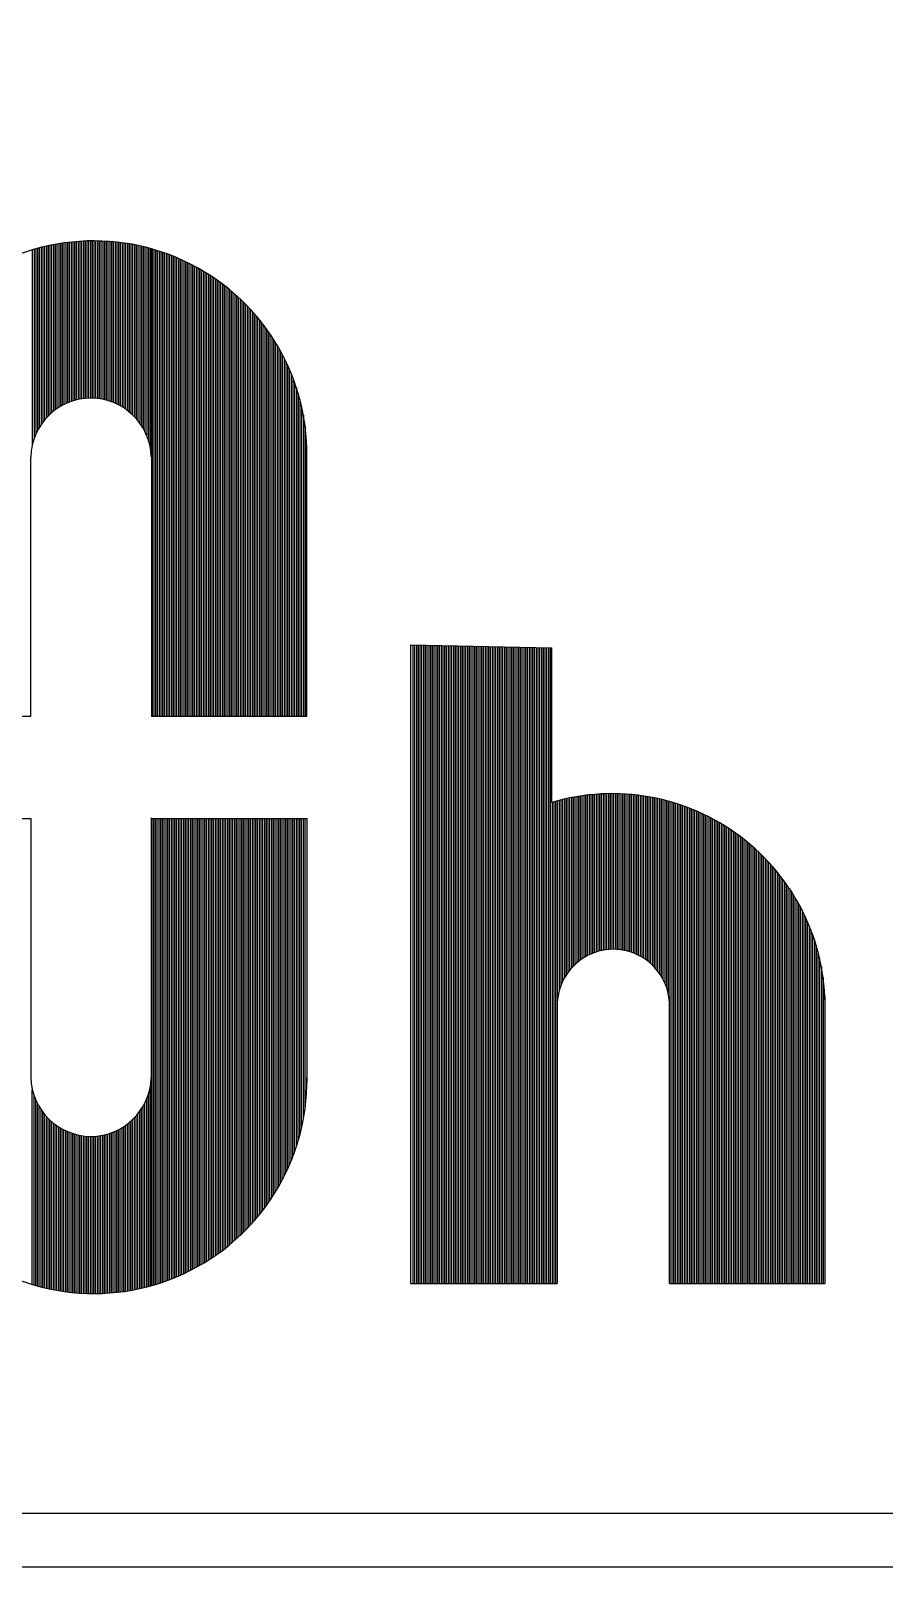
# Model space of a CAD drawing. Header units: millimetres. Extents: x 32 to 871, y 30 to 611.
# Drawn here: x 714.35 to 719.06, y 318.39 to 326.88 of the extents above; entities that cross this region are included whole.
import ezdxf

# ---------------------------------------------------------------- set-up
doc = ezdxf.new("R2010")
doc.units = ezdxf.units.MM
doc.layers.add('70', color=7, linetype='Continuous')

# ---------------------------------------------------------------- blocks, each defined once
blk = doc.blocks.new('abcd')
at = {"color": 20}
for p, q in [((7406.35, 916.53), (7406.35, 821.33)), ((7407.35, 916.73), (7407.35, 822.16)), ((7408.35, 916.92), (7408.35, 822.93)), ((7409.35, 917.1), (7409.35, 823.64)), ((7410.35, 917.27), (7410.35, 824.3)), ((7411.35, 917.43), (7411.35, 824.91)), ((7411.35, 917.43), (7411.35, 824.91)), ((7412.35, 917.59), (7412.35, 825.48)), ((7412.35, 917.59), (7412.35, 825.48)), ((7413.35, 917.74), (7413.35, 826)), ((7414.35, 917.87), (7414.35, 826.48)), ((7415.35, 918), (7415.35, 826.92)), ((7416.35, 918.12), (7416.35, 827.33)), ((7417.35, 918.23), (7417.35, 827.69)), ((7418.35, 918.34), (7418.35, 828.03)), ((7419.35, 918.43), (7419.35, 828.33)), ((7420.35, 918.52), (7420.35, 828.59)), ((7421.35, 918.6), (7421.35, 828.83)), ((7422.35, 918.67), (7422.35, 829.03)), ((7423.35, 918.73), (7423.35, 829.21)), ((7424.35, 918.78), (7424.35, 829.35)), ((7425.35, 918.83), (7425.35, 829.46)), ((7426.35, 918.87), (7426.35, 829.55)), ((7427.35, 918.89), (7427.35, 829.6)), ((7428.35, 918.91), (7428.35, 829.62)), ((7429.35, 918.93), (7429.35, 829.62)), ((7430.35, 918.93), (7430.35, 829.58)), ((7431.35, 918.93), (7431.35, 829.52)), ((7432.35, 918.91), (7432.35, 829.43)), ((7433.35, 918.89), (7433.35, 829.31)), ((7433.35, 918.89), (7433.35, 829.31)), ((7434.35, 918.86), (7434.35, 829.15)), ((7434.35, 918.86), (7434.35, 829.15)), ((7435.35, 918.83), (7435.35, 828.97)), ((7436.35, 918.78), (7436.35, 828.75)), ((7437.35, 918.73), (7437.35, 828.51)), ((7438.35, 918.66), (7438.35, 828.23)), ((7439.35, 918.59), (7439.35, 827.92)), ((7440.35, 918.51), (7440.35, 827.57)), ((7441.35, 918.43), (7441.35, 827.19)), ((7442.35, 918.33), (7442.35, 826.78)), ((7443.35, 918.23), (7443.35, 826.32)), ((7444.35, 918.11), (7444.35, 825.83)), ((7445.35, 917.99), (7445.35, 825.29)), ((7446.35, 917.86), (7446.35, 824.71)), ((7447.35, 917.73), (7447.35, 824.09)), ((7448.35, 917.58), (7448.35, 823.41)), ((7449.35, 917.42), (7449.35, 822.68)), ((7450.35, 917.26), (7450.35, 821.89)), ((7451.35, 917.09), (7451.35, 821.04)), ((7452.35, 916.91), (7452.35, 820.12)), ((7453.35, 916.72), (7453.35, 819.12)), ((7454.35, 916.52), (7454.35, 818.04)), ((7395.35, 913.77), (7395.35, 803.15)), ((7396.35, 914.07), (7396.35, 806.61)), ((7397.35, 914.35), (7397.35, 809.16)), ((7398.35, 914.63), (7398.35, 811.25)), ((7399.35, 914.9), (7399.35, 813.03)), ((7400.35, 915.16), (7400.35, 814.6)), ((7401.35, 915.41), (7401.35, 816)), ((7402.35, 915.65), (7402.35, 817.26)), ((7403.35, 915.89), (7403.35, 818.41)), ((7404.35, 916.11), (7404.35, 819.47)), ((7405.35, 916.33), (7405.35, 820.44)), ((7455.35, 916.31), (7455.35, 816.85)), ((7456.35, 916.1), (7456.35, 815.54)), ((7457.35, 915.87), (7457.35, 814.09)), ((7458.35, 915.64), (7458.35, 812.46)), ((7459.35, 915.4), (7459.35, 810.59)), ((7460.35, 915.15), (7460.35, 808.37)), ((7461.35, 914.88), (7461.35, 805.6)), ((7462.35, 914.62), (7462.35, 801.53)), ((7462.97, 914.44), (7462.97, 648.77)), ((7463.35, 914.34), (7463.35, 649)), ((7464.35, 914.05), (7464.35, 649)), ((7465.35, 913.75), (7465.35, 649)), ((7466.35, 913.44), (7466.35, 649)), ((7467.35, 913.13), (7467.35, 649)), ((7468.35, 912.8), (7468.35, 649)), ((7469.35, 912.46), (7469.35, 649)), ((7470.35, 912.12), (7470.35, 649)), ((7471.35, 911.76), (7471.35, 649)), ((7472.35, 911.4), (7472.35, 649)), ((7473.35, 911.02), (7473.35, 649)), ((7474.35, 910.64), (7474.35, 649)), ((7475.35, 910.24), (7475.35, 649)), ((7476.35, 909.84), (7476.35, 649)), ((7477.35, 909.42), (7477.35, 649)), ((7478.35, 908.99), (7478.35, 649)), ((7479.35, 908.55), (7479.35, 649)), ((7480.35, 908.11), (7480.35, 649)), ((7481.35, 907.65), (7481.35, 649)), ((7482.35, 907.18), (7482.35, 649)), ((7483.35, 906.69), (7483.35, 649)), ((7484.35, 906.2), (7484.35, 649)), ((7485.35, 905.7), (7485.35, 649)), ((7486.35, 905.18), (7486.35, 649)), ((7487.35, 904.65), (7487.35, 649)), ((7488.35, 904.11), (7488.35, 649)), ((7489.35, 903.56), (7489.35, 649)), ((7490.35, 902.99), (7490.35, 649)), ((7491.35, 902.42), (7491.35, 649)), ((7492.35, 901.83), (7492.35, 649)), ((7493.35, 901.22), (7493.35, 649)), ((7494.35, 900.61), (7494.35, 649)), ((7495.35, 899.98), (7495.35, 649)), ((7496.35, 899.33), (7496.35, 649)), ((7497.35, 898.67), (7497.35, 649)), ((7498.35, 898), (7498.35, 649)), ((7499.35, 897.32), (7499.35, 649)), ((7500.35, 896.61), (7500.35, 649)), ((7501.35, 895.9), (7501.35, 649)), ((7502.35, 895.16), (7502.35, 649)), ((7503.35, 894.42), (7503.35, 649)), ((7504.35, 893.65), (7504.35, 649)), ((7505.35, 892.87), (7505.35, 649)), ((7506.35, 892.07), (7506.35, 649)), ((7507.35, 891.25), (7507.35, 649)), ((7508.35, 890.42), (7508.35, 649)), ((7509.35, 889.57), (7509.35, 649)), ((7510.35, 888.7), (7510.35, 649)), ((7511.35, 887.8), (7511.35, 649)), ((7512.35, 886.89), (7512.35, 649)), ((7513.35, 885.96), (7513.35, 649)), ((7513.35, 885.96), (7513.35, 649)), ((7514.35, 885.01), (7514.35, 649)), ((7514.35, 885.01), (7514.35, 649)), ((7515.35, 884.03), (7515.35, 649)), ((7516.35, 883.03), (7516.35, 649)), ((7517.35, 882.01), (7517.35, 649)), ((7518.35, 880.96), (7518.35, 649)), ((7519.35, 879.89), (7519.35, 649)), ((7520.35, 878.79), (7520.35, 649)), ((7521.35, 877.66), (7521.35, 649)), ((7522.35, 876.51), (7522.35, 649)), ((7523.35, 875.32), (7523.35, 649)), ((7524.35, 874.11), (7524.35, 649)), ((7525.35, 872.86), (7525.35, 649)), ((7526.35, 871.57), (7526.35, 649)), ((7527.35, 870.25), (7527.35, 649)), ((7528.35, 868.89), (7528.35, 649)), ((7529.35, 867.49), (7529.35, 649)), ((7530.35, 866.04), (7530.35, 649)), ((7531.35, 864.55), (7531.35, 649)), ((7532.35, 863.01), (7532.35, 649)), ((7533.35, 861.41), (7533.35, 649)), ((7534.35, 859.76), (7534.35, 649)), ((7535.35, 858.05), (7535.35, 649)), ((7535.35, 858.05), (7535.35, 649)), ((7536.35, 856.27), (7536.35, 649)), ((7536.35, 856.27), (7536.35, 649)), ((7537.35, 854.41), (7537.35, 649)), ((7538.35, 852.48), (7538.35, 649)), ((7539.35, 850.45), (7539.35, 649)), ((7540.35, 848.33), (7540.35, 649)), ((7541.35, 846.08), (7541.35, 649)), ((7542.35, 843.71), (7542.35, 649)), ((7543.35, 841.19), (7543.35, 649)), ((7544.35, 838.48), (7544.35, 649)), ((7545.35, 835.55), (7545.35, 649)), ((7546.35, 832.35), (7546.35, 649)), ((7547.35, 828.78), (7547.35, 649)), ((7548.35, 824.71), (7548.35, 649)), ((7549.35, 819.85), (7549.35, 649)), ((7550.35, 813.48), (7550.35, 649)), ((7394.47, 649), (7394.47, 796.08)), ((7551.35, 649), (7551.35, 799.35)), ((7304.59, 649), (7394.47, 649)), ((7462.97, 649), (7551.35, 649))]:
    blk.add_line(p, q, dxfattribs=at)
at = {"color": 5}
for p, q in [((7610.24, 689.4), (7610.24, 326.61)), ((7610.24, 689.4), (7690.32, 687.76)), ((7611.51, 689.37), (7611.51, 326.69)), ((7612.51, 689.35), (7612.51, 326.69)), ((7613.51, 689.33), (7613.51, 326.69)), ((7614.51, 689.31), (7614.51, 326.69)), ((7615.51, 689.29), (7615.51, 326.61)), ((7616.51, 689.27), (7616.51, 326.61)), ((7617.51, 689.25), (7617.51, 326.61)), ((7618.51, 689.23), (7618.51, 326.61)), ((7619.51, 689.21), (7619.51, 326.61)), ((7620.51, 689.19), (7620.51, 326.61)), ((7621.51, 689.17), (7621.51, 326.61)), ((7622.51, 689.15), (7622.51, 326.61)), ((7623.51, 689.13), (7623.51, 326.61)), ((7624.51, 689.11), (7624.51, 326.61)), ((7625.51, 689.09), (7625.51, 326.61)), ((7626.51, 689.07), (7626.51, 326.61)), ((7627.51, 689.05), (7627.51, 326.61)), ((7628.51, 689.03), (7628.51, 326.61)), ((7629.51, 689.01), (7629.51, 326.61)), ((7630.51, 688.99), (7630.51, 326.61)), ((7631.51, 688.97), (7631.51, 326.61)), ((7632.51, 688.94), (7632.51, 326.61)), ((7633.51, 688.92), (7633.51, 326.61)), ((7634.51, 688.9), (7634.51, 326.61)), ((7635.51, 688.88), (7635.51, 326.61)), ((7636.51, 688.86), (7636.51, 326.61)), ((7637.51, 688.84), (7637.51, 326.61)), ((7638.51, 688.82), (7638.51, 326.61)), ((7639.51, 688.8), (7639.51, 326.61)), ((7640.51, 688.78), (7640.51, 326.61)), ((7641.51, 688.76), (7641.51, 326.61)), ((7642.51, 688.74), (7642.51, 326.61)), ((7643.51, 688.72), (7643.51, 326.61)), ((7644.51, 688.7), (7644.51, 326.61)), ((7645.51, 688.68), (7645.51, 326.61)), ((7646.51, 688.66), (7646.51, 326.61)), ((7647.51, 688.64), (7647.51, 326.61)), ((7648.51, 688.62), (7648.51, 326.61)), ((7649.51, 688.6), (7649.51, 326.61)), ((7650.51, 688.58), (7650.51, 326.61)), ((7651.51, 688.56), (7651.51, 326.61)), ((7652.51, 688.54), (7652.51, 326.61)), ((7653.51, 688.52), (7653.51, 326.61)), ((7654.51, 688.5), (7654.51, 326.61)), ((7655.51, 688.48), (7655.51, 326.61)), ((7656.51, 688.45), (7656.51, 326.61)), ((7656.51, 688.45), (7656.51, 326.61)), ((7657.51, 688.43), (7657.51, 326.61)), ((7657.51, 688.43), (7657.51, 326.61)), ((7658.51, 688.41), (7658.51, 326.61)), ((7659.51, 688.39), (7659.51, 326.61)), ((7660.51, 688.37), (7660.51, 326.61)), ((7661.51, 688.35), (7661.51, 326.61)), ((7662.51, 688.33), (7662.51, 326.61)), ((7663.51, 688.31), (7663.51, 326.61)), ((7664.51, 688.29), (7664.51, 326.61)), ((7665.51, 688.27), (7665.51, 326.61)), ((7666.51, 688.25), (7666.51, 326.61)), ((7667.51, 688.23), (7667.51, 326.61)), ((7668.51, 688.21), (7668.51, 326.61)), ((7669.51, 688.19), (7669.51, 326.61)), ((7670.51, 688.17), (7670.51, 326.61)), ((7671.51, 688.15), (7671.51, 326.61)), ((7672.51, 688.13), (7672.51, 326.61)), ((7673.51, 688.11), (7673.51, 326.61)), ((7674.51, 688.09), (7674.51, 326.61)), ((7675.51, 688.07), (7675.51, 326.61)), ((7676.51, 688.05), (7676.51, 326.61)), ((7677.51, 688.03), (7677.51, 326.61)), ((7678.51, 688.01), (7678.51, 326.61)), ((7678.51, 688.01), (7678.51, 326.61)), ((7679.51, 687.99), (7679.51, 326.61)), ((7679.51, 687.99), (7679.51, 326.61)), ((7680.51, 687.97), (7680.51, 326.61)), ((7681.51, 687.94), (7681.51, 326.61)), ((7682.51, 687.92), (7682.51, 326.61)), ((7683.51, 687.9), (7683.51, 326.61)), ((7684.51, 687.88), (7684.51, 326.61)), ((7685.51, 687.86), (7685.51, 326.61)), ((7686.51, 687.84), (7686.51, 326.61)), ((7687.51, 687.82), (7687.51, 326.61)), ((7688.51, 687.8), (7688.51, 326.61)), ((7689.57, 687.78), (7689.57, 326.61)), ((7690.32, 599.97), (7690.32, 687.76)), ((7690.32, 687.76), (7690.32, 599.97)), ((7699.57, 602.31), (7699.57, 503.32)), ((7700.57, 602.52), (7700.57, 504.63)), ((7701.57, 602.72), (7701.57, 505.81)), ((7702.57, 602.91), (7702.57, 506.88)), ((7703.57, 603.09), (7703.57, 507.87)), ((7704.57, 603.26), (7704.57, 508.77)), ((7705.57, 603.43), (7705.57, 509.59)), ((7706.57, 603.58), (7706.57, 510.36)), ((7707.57, 603.73), (7707.57, 511.06)), ((7708.57, 603.87), (7708.57, 511.71)), ((7709.57, 604), (7709.57, 512.3)), ((7710.57, 604.12), (7710.57, 512.85)), ((7711.57, 604.23), (7711.57, 513.36)), ((7712.57, 604.34), (7712.57, 513.82)), ((7713.57, 604.43), (7713.57, 514.24)), ((7714.57, 604.52), (7714.57, 514.62)), ((7715.57, 604.6), (7715.57, 514.96)), ((7716.57, 604.67), (7716.57, 515.26)), ((7717.57, 604.74), (7717.57, 515.54)), ((7718.57, 604.79), (7718.57, 515.77)), ((7719.57, 604.84), (7719.57, 515.98)), ((7720.57, 604.88), (7720.57, 516.15)), ((7721.57, 604.91), (7721.57, 516.28)), ((7722.57, 604.93), (7722.57, 516.39)), ((7723.57, 604.94), (7723.57, 516.46)), ((7724.57, 604.95), (7724.57, 516.5)), ((7725.57, 604.94), (7725.57, 516.52)), ((7726.57, 604.93), (7726.57, 516.49)), ((7727.57, 604.91), (7727.57, 516.44)), ((7728.57, 604.88), (7728.57, 516.36)), ((7729.57, 604.85), (7729.57, 516.24)), ((7730.57, 604.8), (7730.57, 516.1)), ((7730.57, 604.8), (7730.57, 516.1)), ((7731.57, 604.75), (7731.57, 515.92)), ((7731.57, 604.75), (7731.57, 515.92)), ((7732.57, 604.69), (7732.57, 515.7)), ((7733.57, 604.62), (7733.57, 515.46)), ((7734.57, 604.54), (7734.57, 515.17)), ((7735.57, 604.45), (7735.57, 514.86)), ((7736.57, 604.36), (7736.57, 514.5)), ((7737.57, 604.26), (7737.57, 514.11)), ((7738.57, 604.14), (7738.57, 513.68)), ((7739.57, 604.03), (7739.57, 513.21)), ((7740.57, 603.9), (7740.57, 512.69)), ((7741.57, 603.76), (7741.57, 512.13)), ((7742.57, 603.61), (7742.57, 511.51)), ((7743.57, 603.46), (7743.57, 510.85)), ((7744.57, 603.3), (7744.57, 510.13)), ((7745.57, 603.13), (7745.57, 509.35)), ((7746.57, 602.95), (7746.57, 508.5)), ((7747.57, 602.76), (7747.57, 507.57)), ((7748.57, 602.56), (7748.57, 506.56)), ((7749.57, 602.36), (7749.57, 505.46)), ((7690.57, 600.04), (7690.57, 326.61)), ((7691.57, 600.33), (7691.57, 326.61)), ((7692.57, 600.61), (7692.57, 326.61)), ((7693.57, 600.88), (7693.57, 326.61)), ((7694.57, 601.14), (7694.57, 492.78)), ((7695.57, 601.39), (7695.57, 495.9)), ((7696.57, 601.64), (7696.57, 498.25)), ((7697.57, 601.87), (7697.57, 500.19)), ((7698.57, 602.1), (7698.57, 501.86)), ((7750.57, 602.14), (7750.57, 504.24)), ((7751.57, 601.92), (7751.57, 502.89)), ((7752.57, 601.69), (7752.57, 501.37)), ((7752.57, 601.69), (7752.57, 501.37)), ((7753.57, 601.45), (7753.57, 499.63)), ((7753.57, 601.45), (7753.57, 499.63)), ((7754.57, 601.19), (7754.57, 497.58)), ((7755.57, 600.94), (7755.57, 495.05)), ((7756.57, 600.67), (7756.57, 491.52)), ((7757.57, 600.39), (7757.57, 326.61)), ((7758.57, 600.1), (7758.57, 326.61)), ((7759.57, 599.81), (7759.57, 326.61)), ((7760.57, 599.5), (7760.57, 326.61)), ((7761.57, 599.18), (7761.57, 326.61)), ((7762.57, 598.86), (7762.57, 326.61)), ((7763.57, 598.53), (7763.57, 326.61)), ((7764.57, 598.18), (7764.57, 326.61)), ((7765.57, 597.83), (7765.57, 326.61)), ((7766.57, 597.46), (7766.57, 326.61)), ((7767.57, 597.09), (7767.57, 326.61)), ((7768.57, 596.71), (7768.57, 326.61)), ((7769.57, 596.31), (7769.57, 326.61)), ((7770.57, 595.91), (7770.57, 326.61)), ((7771.57, 595.49), (7771.57, 326.61)), ((7772.57, 595.07), (7772.57, 326.61)), ((7773.57, 594.63), (7773.57, 326.61)), ((7774.57, 594.18), (7774.57, 326.61)), ((7775.57, 593.72), (7775.57, 326.61)), ((7304.59, 590.89), (7394.47, 590.89)), ((7394.47, 590.89), (7394.47, 443.81)), ((7462.97, 325.45), (7462.97, 591.13)), ((7462.97, 590.89), (7551.35, 590.89)), ((7463.35, 325.56), (7463.35, 590.89)), ((7464.35, 325.84), (7464.35, 590.89)), ((7465.35, 326.14), (7465.35, 590.89)), ((7466.35, 326.45), (7466.35, 590.89)), ((7467.35, 326.77), (7467.35, 590.89)), ((7468.35, 327.09), (7468.35, 590.89)), ((7469.35, 327.43), (7469.35, 590.89)), ((7470.35, 327.77), (7470.35, 590.89)), ((7471.35, 328.13), (7471.35, 590.89)), ((7472.35, 328.49), (7472.35, 590.89)), ((7473.35, 328.87), (7473.35, 590.89)), ((7474.35, 329.26), (7474.35, 590.89)), ((7475.35, 329.65), (7475.35, 590.89)), ((7476.35, 330.06), (7476.35, 590.89)), ((7477.35, 330.47), (7477.35, 590.89)), ((7478.35, 330.9), (7478.35, 590.89)), ((7479.35, 331.34), (7479.35, 590.89)), ((7480.35, 331.79), (7480.35, 590.89)), ((7481.35, 332.25), (7481.35, 590.89)), ((7482.35, 332.72), (7482.35, 590.89)), ((7483.35, 333.2), (7483.35, 590.89)), ((7484.35, 333.69), (7484.35, 590.89)), ((7485.35, 334.2), (7485.35, 590.89)), ((7486.35, 334.71), (7486.35, 590.89)), ((7487.35, 335.24), (7487.35, 590.89)), ((7488.35, 335.78), (7488.35, 590.89)), ((7489.35, 336.33), (7489.35, 590.89)), ((7490.35, 336.9), (7490.35, 590.89)), ((7491.35, 337.48), (7491.35, 590.89)), ((7492.35, 338.07), (7492.35, 590.89)), ((7493.35, 338.67), (7493.35, 590.89)), ((7494.35, 339.29), (7494.35, 590.89)), ((7495.35, 339.92), (7495.35, 590.89)), ((7496.35, 340.56), (7496.35, 590.89)), ((7497.35, 341.22), (7497.35, 590.89)), ((7498.35, 341.89), (7498.35, 590.89)), ((7499.35, 342.58), (7499.35, 590.89)), ((7500.35, 343.28), (7500.35, 590.89)), ((7501.35, 344), (7501.35, 590.89)), ((7502.35, 344.73), (7502.35, 590.89)), ((7503.35, 345.48), (7503.35, 590.89)), ((7504.35, 346.24), (7504.35, 590.89)), ((7505.35, 347.02), (7505.35, 590.89)), ((7506.35, 347.82), (7506.35, 590.89)), ((7507.35, 348.64), (7507.35, 590.89)), ((7508.35, 349.47), (7508.35, 590.89)), ((7509.35, 350.32), (7509.35, 590.89)), ((7510.35, 351.2), (7510.35, 590.89)), ((7511.35, 352.09), (7511.35, 590.89)), ((7512.35, 353), (7512.35, 590.89)), ((7513.35, 353.93), (7513.35, 590.89)), ((7513.35, 353.93), (7513.35, 590.89)), ((7514.35, 354.88), (7514.35, 590.89)), ((7514.35, 354.88), (7514.35, 590.89)), ((7515.35, 355.86), (7515.35, 590.89)), ((7516.35, 356.86), (7516.35, 590.89)), ((7517.35, 357.88), (7517.35, 590.89)), ((7518.35, 358.93), (7518.35, 590.89)), ((7519.35, 360), (7519.35, 590.89)), ((7520.35, 361.1), (7520.35, 590.89)), ((7521.35, 362.23), (7521.35, 590.89)), ((7522.35, 363.38), (7522.35, 590.89)), ((7523.35, 364.57), (7523.35, 590.89)), ((7524.35, 365.79), (7524.35, 590.89)), ((7525.35, 367.04), (7525.35, 590.89)), ((7526.35, 368.32), (7526.35, 590.89)), ((7527.35, 369.64), (7527.35, 590.89)), ((7528.35, 371.01), (7528.35, 590.89)), ((7529.35, 372.41), (7529.35, 590.89)), ((7530.35, 373.85), (7530.35, 590.89)), ((7531.35, 375.34), (7531.35, 590.89)), ((7532.35, 376.88), (7532.35, 590.89)), ((7533.35, 378.48), (7533.35, 590.89)), ((7534.35, 380.13), (7534.35, 590.89)), ((7535.35, 381.84), (7535.35, 590.89)), ((7535.35, 381.84), (7535.35, 590.89)), ((7536.35, 383.62), (7536.35, 590.89)), ((7536.35, 383.62), (7536.35, 590.89)), ((7537.35, 385.48), (7537.35, 590.89)), ((7538.35, 387.41), (7538.35, 590.89)), ((7539.35, 389.44), (7539.35, 590.89)), ((7540.35, 391.57), (7540.35, 590.89)), ((7541.35, 393.81), (7541.35, 590.89)), ((7542.35, 396.18), (7542.35, 590.89)), ((7543.35, 398.71), (7543.35, 590.89)), ((7544.35, 401.41), (7544.35, 590.89)), ((7545.35, 404.34), (7545.35, 590.89)), ((7546.35, 407.54), (7546.35, 590.89)), ((7547.35, 411.11), (7547.35, 590.89)), ((7548.35, 415.18), (7548.35, 590.89)), ((7549.35, 420.04), (7549.35, 590.89)), ((7550.35, 426.41), (7550.35, 590.89)), ((7551.35, 590.89), (7551.35, 440.55)), ((7776.57, 593.26), (7776.57, 326.61)), ((7777.57, 592.78), (7777.57, 326.61)), ((7778.57, 592.28), (7778.57, 326.61)), ((7779.57, 591.78), (7779.57, 326.61)), ((7780.57, 591.27), (7780.57, 326.61)), ((7781.57, 590.74), (7781.57, 326.61)), ((7782.57, 590.2), (7782.57, 326.61)), ((7783.57, 589.65), (7783.57, 326.61)), ((7784.57, 589.09), (7784.57, 326.61)), ((7785.57, 588.51), (7785.57, 326.61)), ((7786.57, 587.92), (7786.57, 326.61)), ((7787.57, 587.32), (7787.57, 326.61)), ((7788.57, 586.71), (7788.57, 326.61)), ((7789.57, 586.08), (7789.57, 326.61)), ((7790.57, 585.44), (7790.57, 326.61)), ((7791.57, 584.78), (7791.57, 326.61)), ((7792.57, 584.11), (7792.57, 326.61)), ((7793.57, 583.42), (7793.57, 326.61)), ((7794.57, 582.72), (7794.57, 326.61)), ((7795.57, 582.01), (7795.57, 326.61)), ((7796.57, 581.28), (7796.57, 326.61)), ((7797.57, 580.53), (7797.57, 326.61)), ((7798.57, 579.77), (7798.57, 326.61)), ((7799.57, 578.99), (7799.57, 326.61)), ((7800.57, 578.19), (7800.57, 326.61)), ((7801.57, 577.38), (7801.57, 326.61)), ((7802.57, 576.55), (7802.57, 326.61)), ((7803.57, 575.7), (7803.57, 326.61)), ((7804.57, 574.83), (7804.57, 326.61)), ((7805.57, 573.94), (7805.57, 326.61)), ((7806.57, 573.03), (7806.57, 326.61)), ((7807.57, 572.1), (7807.57, 326.61)), ((7808.57, 571.15), (7808.57, 326.61)), ((7808.57, 571.15), (7808.57, 326.61)), ((7809.57, 570.18), (7809.57, 326.61)), ((7809.57, 570.18), (7809.57, 326.61)), ((7810.57, 569.18), (7810.57, 326.61)), ((7811.57, 568.17), (7811.57, 326.61)), ((7812.57, 567.12), (7812.57, 326.61)), ((7813.57, 566.05), (7813.57, 326.61)), ((7814.57, 564.96), (7814.57, 326.61)), ((7815.57, 563.83), (7815.57, 326.61)), ((7816.57, 562.68), (7816.57, 326.61)), ((7817.57, 561.5), (7817.57, 326.61)), ((7818.57, 560.29), (7818.57, 326.61)), ((7819.57, 559.04), (7819.57, 326.61)), ((7820.57, 557.76), (7820.57, 326.61)), ((7821.57, 556.44), (7821.57, 326.61)), ((7822.57, 555.09), (7822.57, 326.61)), ((7823.57, 553.69), (7823.57, 326.61)), ((7824.57, 552.25), (7824.57, 326.61)), ((7825.57, 550.77), (7825.57, 326.61)), ((7826.57, 549.23), (7826.57, 326.61)), ((7827.57, 547.65), (7827.57, 326.61)), ((7828.57, 546), (7828.57, 326.61)), ((7829.57, 544.3), (7829.57, 326.61)), ((7830.57, 542.53), (7830.57, 326.61)), ((7830.57, 542.53), (7830.57, 326.61)), ((7831.57, 540.69), (7831.57, 326.61)), ((7831.57, 540.69), (7831.57, 326.61)), ((7832.57, 538.76), (7832.57, 326.61)), ((7833.57, 536.75), (7833.57, 326.61)), ((7834.57, 534.64), (7834.57, 326.61)), ((7835.57, 532.41), (7835.57, 326.61)), ((7836.57, 530.06), (7836.57, 326.61)), ((7837.57, 527.55), (7837.57, 326.61)), ((7838.57, 524.87), (7838.57, 326.61)), ((7839.57, 521.98), (7839.57, 326.61)), ((7840.57, 518.82), (7840.57, 326.61)), ((7841.57, 515.31), (7841.57, 326.61)), ((7842.57, 511.32), (7842.57, 326.61)), ((7843.57, 506.59), (7843.57, 326.61)), ((7844.57, 500.51), (7844.57, 326.61)), ((7845.57, 489.82), (7845.57, 326.61)), ((7757.32, 326.61), (7757.32, 485.13)), ((7395.35, 326.12), (7395.35, 436.74)), ((7462.35, 325.28), (7462.35, 438.36)), ((7396.35, 325.83), (7396.35, 433.28)), ((7397.35, 325.54), (7397.35, 430.73)), ((7398.35, 325.26), (7398.35, 428.65)), ((7459.35, 324.5), (7459.35, 429.3)), ((7460.35, 324.75), (7460.35, 431.52)), ((7461.35, 325.01), (7461.35, 434.29)), ((7399.35, 324.99), (7399.35, 426.86)), ((7400.35, 324.73), (7400.35, 425.3)), ((7401.35, 324.48), (7401.35, 423.9)), ((7402.35, 324.24), (7402.35, 422.63)), ((7403.35, 324), (7403.35, 421.48)), ((7404.35, 323.78), (7404.35, 420.43)), ((7405.35, 323.57), (7405.35, 419.46)), ((7452.35, 322.98), (7452.35, 419.77)), ((7453.35, 323.17), (7453.35, 420.77)), ((7454.35, 323.37), (7454.35, 421.86)), ((7455.35, 323.58), (7455.35, 423.04)), ((7456.35, 323.79), (7456.35, 424.35)), ((7457.35, 324.02), (7457.35, 425.8)), ((7458.35, 324.25), (7458.35, 427.43)), ((7406.35, 323.36), (7406.35, 418.56)), ((7407.35, 323.16), (7407.35, 417.73)), ((7408.35, 322.97), (7408.35, 416.96)), ((7409.35, 322.79), (7409.35, 416.25)), ((7410.35, 322.62), (7410.35, 415.59)), ((7411.35, 322.46), (7411.35, 414.98)), ((7411.35, 322.46), (7411.35, 414.98)), ((7412.35, 322.3), (7412.35, 414.42)), ((7412.35, 322.3), (7412.35, 414.42)), ((7413.35, 322.16), (7413.35, 413.89)), ((7414.35, 322.02), (7414.35, 413.41)), ((7415.35, 321.89), (7415.35, 412.97)), ((7416.35, 321.77), (7416.35, 412.57)), ((7417.35, 321.66), (7417.35, 412.2)), ((7418.35, 321.56), (7418.35, 411.86)), ((7419.35, 321.46), (7419.35, 411.56)), ((7420.35, 321.37), (7420.35, 411.3)), ((7421.35, 321.29), (7421.35, 411.06)), ((7422.35, 321.22), (7422.35, 410.86)), ((7423.35, 321.16), (7423.35, 410.69)), ((7424.35, 321.11), (7424.35, 410.54)), ((7425.35, 321.06), (7425.35, 410.43)), ((7426.35, 321.03), (7426.35, 410.35)), ((7427.35, 321), (7427.35, 410.29)), ((7428.35, 320.98), (7428.35, 410.27)), ((7429.35, 320.97), (7429.35, 410.27)), ((7430.35, 320.96), (7430.35, 410.31)), ((7431.35, 320.97), (7431.35, 410.37)), ((7432.35, 320.98), (7432.35, 410.46)), ((7433.35, 321), (7433.35, 410.59)), ((7433.35, 321), (7433.35, 410.59)), ((7434.35, 321.03), (7434.35, 410.74)), ((7434.35, 321.03), (7434.35, 410.74)), ((7435.35, 321.07), (7435.35, 410.92)), ((7436.35, 321.11), (7436.35, 411.14)), ((7437.35, 321.17), (7437.35, 411.38)), ((7438.35, 321.23), (7438.35, 411.66)), ((7439.35, 321.3), (7439.35, 411.97)), ((7440.35, 321.38), (7440.35, 412.32)), ((7441.35, 321.47), (7441.35, 412.7)), ((7442.35, 321.56), (7442.35, 413.12)), ((7443.35, 321.67), (7443.35, 413.57)), ((7444.35, 321.78), (7444.35, 414.06)), ((7445.35, 321.9), (7445.35, 414.6)), ((7446.35, 322.03), (7446.35, 415.18)), ((7447.35, 322.17), (7447.35, 415.81)), ((7448.35, 322.31), (7448.35, 416.48)), ((7449.35, 322.47), (7449.35, 417.21)), ((7450.35, 322.63), (7450.35, 418)), ((7451.35, 322.8), (7451.35, 418.85)), ((7610.24, 326.61), (7693.57, 326.61)), ((7757.32, 326.61), (7845.57, 326.61))]:
    blk.add_line(p, q, dxfattribs=at)
at = {"color": 20}
for centre, radius, start, end in [((7430.32, 797.89), 121.04, 359.2542, 130.92379), ((7428.68, 795.4), 34.22, 1.52454, 178.87038)]:
    blk.add_arc(centre, radius, start, end, dxfattribs=at)
at = {"color": 5}
for centre, radius, start, end in [((7724.67, 483.9), 121.04, 359.2542, 106.48733), ((7725.41, 484.6), 31.91, 359.06262, 181.36086), ((7430.32, 442), 121.04, 229.07621, 0.7458), ((7428.68, 444.49), 34.22, 181.12962, 358.47546)]:
    blk.add_arc(centre, radius, start, end, dxfattribs=at)
blk = doc.blocks.new('abcde')
at = {"color": 0, "xscale": 0.09000000000000001, "yscale": 0.09000000000000001, "zscale": 0.09000000000000001}
blk.add_blockref('abcd', (6000.014, 65.078), dxfattribs=at)

msp = doc.modelspace()

# ---------------------------------------------------------------- linework, layer by layer
at = {"layer": '70', "color": 7}
for points in [[(848.8358, 318.3936), (472.6358, 318.3936), (472.6358, 585.6936), (848.8358, 585.6936)], [(848.5388, 318.6906), (472.9328, 318.6906), (472.9328, 585.3966), (848.5388, 585.3966)]]:
    msp.add_lwpolyline(points, close=True, dxfattribs=at)

# ---------------------------------------------------------------- block references
at = {"color": 0, "xscale": 0.108, "yscale": 0.108, "zscale": 0.108}
msp.add_blockref('abcde', (-5.5284, 309.7567), dxfattribs=at)

doc.saveas('drawing.dxf')
